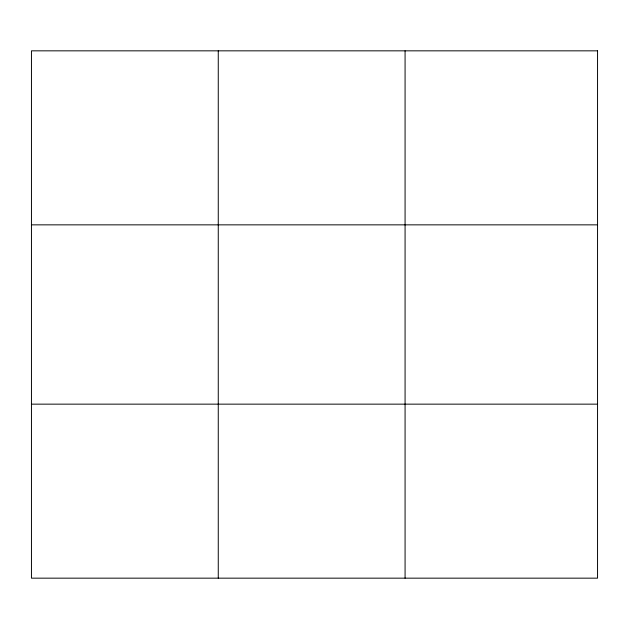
<?xml version="1.0" encoding="UTF-8"?>
<svg xmlns="http://www.w3.org/2000/svg" width="629" height="629" viewBox="0 0 629 629"><rect width="100%" height="100%" fill="white"/><g stroke="black" fill="none" stroke-linecap="round" stroke-linejoin="round"><path stroke-width="0.94" d="M218.263 50.839L218.263 578.161M405.076 50.839L405.076 578.161M31.45 224.852L597.55 224.852M31.45 404.148L597.55 404.148M597.55 50.839L31.45 50.839L31.45 578.161L597.55 578.161L597.55 50.839"/></g></svg>
